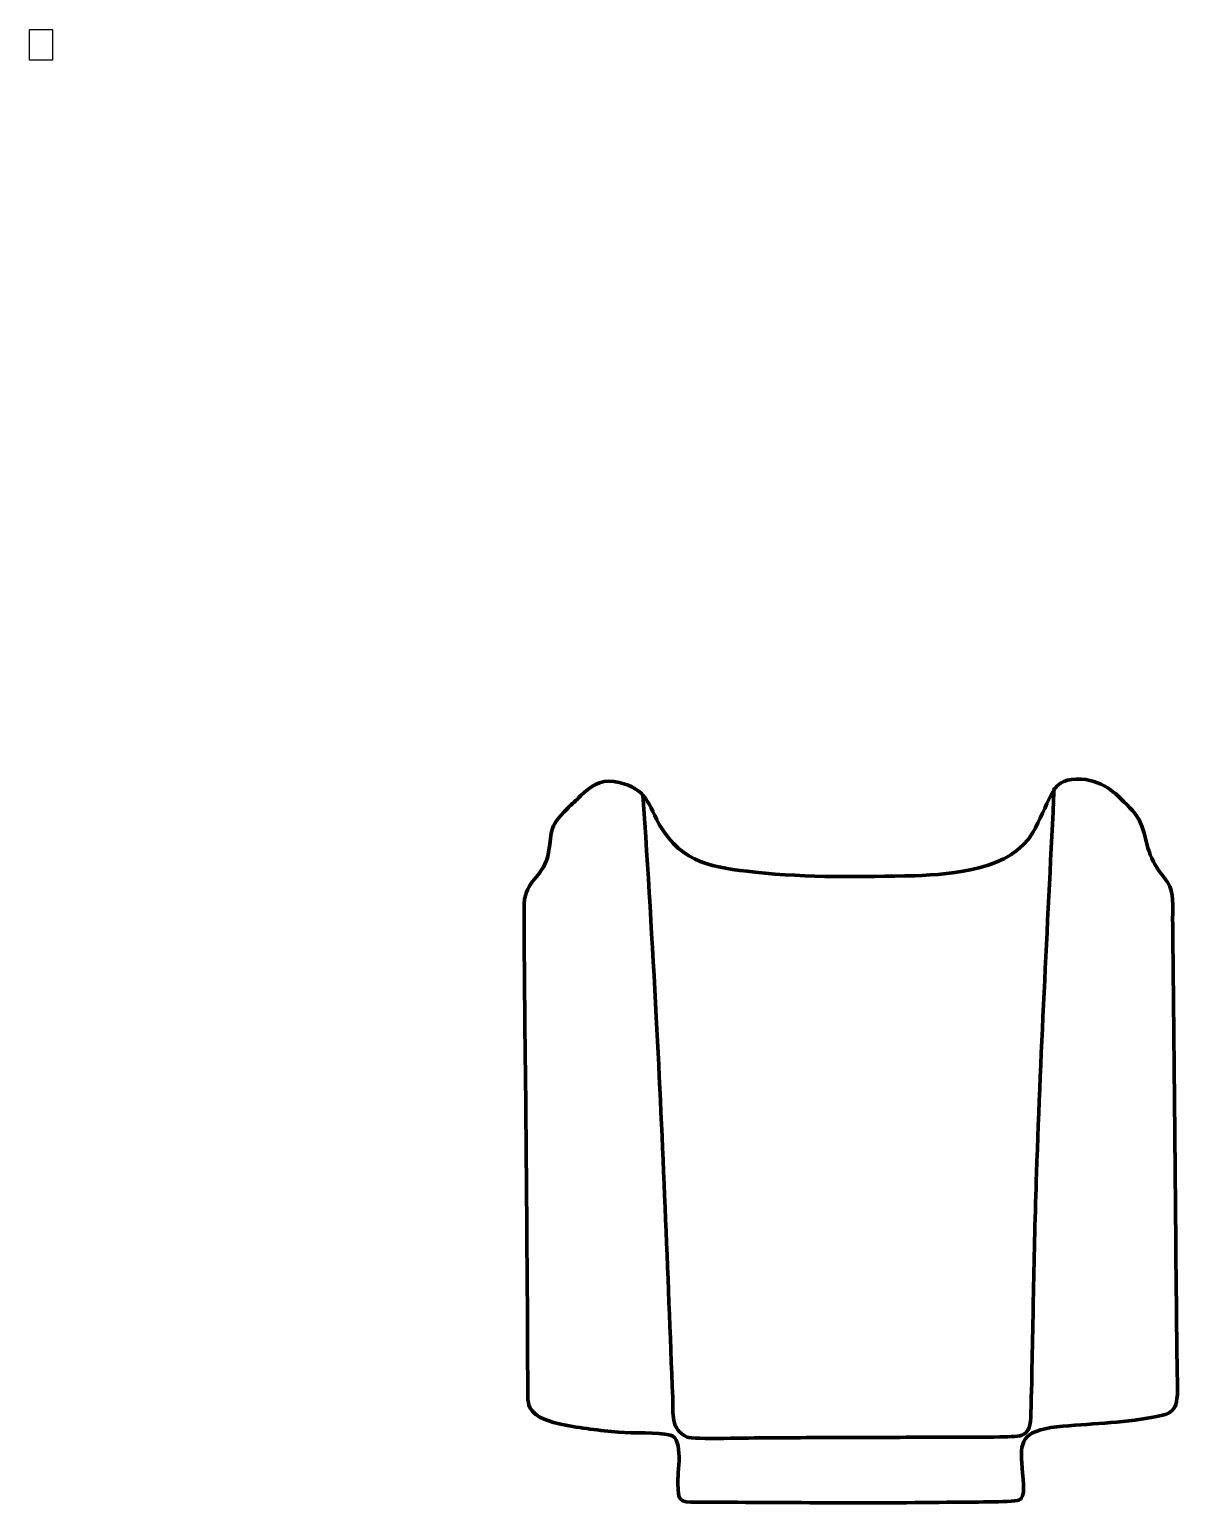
# Model space of a CAD drawing. Header units: millimetres. Extents: x 537 to 1235, y -128 to 769.
import ezdxf

# ---------------------------------------------------------------- set-up
doc = ezdxf.new("R2010")
doc.units = ezdxf.units.MM
doc.header["$MEASUREMENT"] = 0
doc.header["$XCLIPFRAME"] = 0
for name, color, linetype in [('layer 1', 7, 'Continuous'), ('layer 2', 7, 'Continuous'), ('layer 3', 7, 'Continuous')]:
    doc.layers.add(name, color=color, linetype=linetype)
picture_1 = doc.add_image_def('image1.jpg', size_in_pixel=(76809, 102412))

msp = doc.modelspace()

# ---------------------------------------------------------------- linework, layer by layer
at = {"layer": 'layer 2', "color": 142, "lineweight": 158}
msp.add_open_spline([(1159.64, 307.42), (1155.9, 229.46), (1151.59, 151.21), (1148.92, 73.24), (1148.92, 73.24), (1147.25, 24.62), (1146.78, -24.04), (1145.53, -72.67), (1145.53, -72.67), (1145.13, -88.12), (1140.69, -86.66), (1126.6, -87.15), (1126.6, -87.15), (1116.86, -87.49), (1107.14, -87.28), (1097.41, -87.27), (1097.41, -87.27), (1078.8, -87.33), (1060.19, -87.39), (1041.59, -87.45), (1041.59, -87.45), (1022.34, -87.52), (1003.09, -87.58), (983.84, -87.64), (983.84, -87.64), (977.22, -87.7), (939.71, -88.6), (936.69, -87.35), (936.69, -87.35), (926.21, -82.11), (928.22, -73.42), (927.82, -63.3), (927.82, -63.3), (924.81, 13.92), (921.92, 90.86), (917.84, 168.05), (917.84, 168.05), (915.45, 213.11), (912.79, 257.95), (909.74, 302.97)], degree=3, knots=[0, 0, 0, 0, 0.090909, 0.090909, 0.090909, 0.090909, 0.181818, 0.181818, 0.181818, 0.181818, 0.272727, 0.272727, 0.272727, 0.272727, 0.363636, 0.363636, 0.363636, 0.363636, 0.454545, 0.454545, 0.454545, 0.454545, 0.545455, 0.545455, 0.545455, 0.545455, 0.636364, 0.636364, 0.636364, 0.636364, 0.727273, 0.727273, 0.727273, 0.727273, 0.818182, 0.818182, 0.818182, 0.818182, 1, 1, 1, 1], dxfattribs=at)
at = {"layer": 'layer 3', "color": 242, "lineweight": 158}
msp.add_open_spline([(919.64, 285.22), (934, 260.94), (952.1, 259.33), (977.87, 256.17), (977.87, 256.17), (1010.06, 252.77), (1042.56, 253.42), (1074.87, 254.02), (1074.87, 254.02), (1098.22, 255.01), (1133.64, 257.75), (1146.7, 280.36), (1146.7, 280.36), (1151.17, 288.1), (1154.06, 295.98), (1158.08, 303.73), (1158.08, 303.73), (1162.34, 311.97), (1167.56, 312.88), (1176.22, 312.83), (1176.22, 312.83), (1191, 311.31), (1197.52, 303.76), (1207.32, 293.66), (1207.32, 293.66), (1216.13, 283.3), (1213.84, 274.25), (1219.97, 262.59), (1219.97, 262.59), (1222.71, 257.38), (1225.46, 254.63), (1228.49, 250.06), (1228.49, 250.06), (1232.74, 243.64), (1231.56, 235.63), (1231.64, 228.16), (1231.64, 228.16), (1231.9, 202.5), (1232.16, 176.85), (1232.42, 151.2), (1232.42, 151.2), (1232.49, 145.1), (1232.55, 139.01), (1232.61, 132.92), (1232.61, 132.92), (1232.67, 127.15), (1232.73, 121.38), (1232.79, 115.6), (1232.79, 115.6), (1233.38, 57.44), (1233.69, -0.66), (1234.6, -58.83), (1234.6, -58.83), (1234.34, -73.81), (1229.6, -73.23), (1216.11, -75.78), (1216.11, -75.78), (1196.45, -79.12), (1177.19, -79), (1157.66, -81.49), (1157.66, -81.49), (1138.12, -84.69), (1139.01, -91.64), (1140.36, -109.23), (1140.36, -109.23), (1140.62, -112.68), (1142.63, -124.27), (1138.24, -125.51), (1138.24, -125.51), (1133.21, -126.93), (1106.85, -126.68), (1099.64, -126.77), (1099.64, -126.77), (1046.66, -127.61), (995.23, -126.88), (942.52, -126.79), (942.52, -126.79), (931.36, -126.77), (931.33, -125.9), (930.88, -115.68), (930.88, -115.68), (930.6, -109.33), (934.76, -88.19), (926.49, -86.13), (926.49, -86.13), (918.17, -84.06), (904.17, -85.08), (894.84, -84.23), (894.84, -84.23), (883.39, -83.19), (871.99, -81.84), (860.71, -79.58), (860.71, -79.58), (854.05, -78.19), (844.48, -75.78), (841.04, -69.31), (841.04, -69.31), (839.3, -65.53), (839.77, -60.05), (839.76, -55.92), (839.76, -55.92), (839.57, -41.82), (839.72, -27.58), (839.6, -13.44), (839.6, -13.44), (839.25, 28.25), (838.9, 69.93), (838.55, 111.61), (838.55, 111.61), (838.19, 153.45), (837.49, 195.39), (837.46, 237.21), (837.46, 237.21), (838.81, 251.9), (847.99, 251.96), (851.86, 265.78), (851.86, 265.78), (855.16, 280.68), (851.25, 282.7), (864.02, 295.12), (864.02, 295.12), (866.59, 297.63), (869.23, 300.06), (871.81, 302.57), (871.81, 302.57), (877.55, 308.18), (883.58, 312.52), (891.98, 311.36), (891.98, 311.36), (910.58, 308.11), (911.91, 300.74), (919.64, 285.22)], degree=3, knots=[0, 0, 0, 0, 0.029412, 0.029412, 0.029412, 0.029412, 0.058824, 0.058824, 0.058824, 0.058824, 0.088235, 0.088235, 0.088235, 0.088235, 0.117647, 0.117647, 0.117647, 0.117647, 0.147059, 0.147059, 0.147059, 0.147059, 0.176471, 0.176471, 0.176471, 0.176471, 0.205882, 0.205882, 0.205882, 0.205882, 0.235294, 0.235294, 0.235294, 0.235294, 0.264706, 0.264706, 0.264706, 0.264706, 0.294118, 0.294118, 0.294118, 0.294118, 0.323529, 0.323529, 0.323529, 0.323529, 0.352941, 0.352941, 0.352941, 0.352941, 0.382353, 0.382353, 0.382353, 0.382353, 0.411765, 0.411765, 0.411765, 0.411765, 0.441176, 0.441176, 0.441176, 0.441176, 0.470588, 0.470588, 0.470588, 0.470588, 0.5, 0.5, 0.5, 0.5, 0.529412, 0.529412, 0.529412, 0.529412, 0.558824, 0.558824, 0.558824, 0.558824, 0.588235, 0.588235, 0.588235, 0.588235, 0.617647, 0.617647, 0.617647, 0.617647, 0.647059, 0.647059, 0.647059, 0.647059, 0.676471, 0.676471, 0.676471, 0.676471, 0.705882, 0.705882, 0.705882, 0.705882, 0.735294, 0.735294, 0.735294, 0.735294, 0.764706, 0.764706, 0.764706, 0.764706, 0.794118, 0.794118, 0.794118, 0.794118, 0.823529, 0.823529, 0.823529, 0.823529, 0.852941, 0.852941, 0.852941, 0.852941, 0.882353, 0.882353, 0.882353, 0.882353, 0.911765, 0.911765, 0.911765, 0.911765, 0.941176, 0.941176, 0.941176, 0.941176, 1, 1, 1, 1], dxfattribs=at)

# ---------------------------------------------------------------- pictures from other files: only their frames are drawn
at = {"layer": 'layer 1', "color": 0}
image = msp.add_image(picture_1, insert=(529.99, -578.96), size_in_units=(1004.95, 1339.93), dxfattribs=at)
image.set_boundary_path([(530, -579), (1596.8, 843.4)])
image.dxf.flags = 3

doc.saveas('drawing.dxf')
